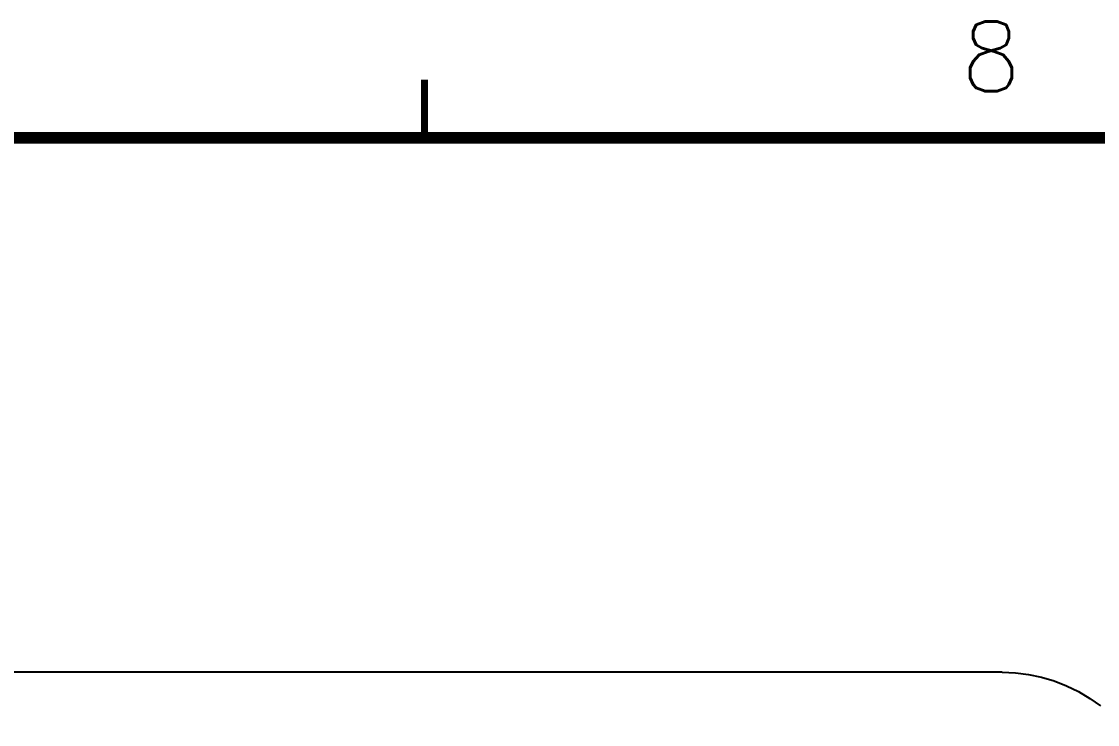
# Model space of a CAD drawing. Extents: x 295 to 953, y 10 to 290.
# Drawn here: x 815.89 to 862.18, y 259.75 to 290 of the extents above; entities that cross this region are included whole.
import ezdxf
from ezdxf.enums import TextEntityAlignment as Align

# ---------------------------------------------------------------- set-up
doc = ezdxf.new("R2010")
doc.units = 0
doc.header["$LTSCALE"] = 5
doc.header["$MEASUREMENT"] = 0
doc.layers.get('0').update_dxf_attribs({"linetype": 'CONTINUOUS', "lineweight": 25})
for name, color, linetype in [('GND', 7, 'CONTINUOUS'), ('문자', 4, 'CONTINUOUS'), ('테두리', 3, 'CONTINUOUS')]:
    doc.layers.add(name, color=color, linetype=linetype)
doc.styles.get("Standard").update_dxf_attribs({"font": 'simplex.shx'})

# ---------------------------------------------------------------- blocks, each defined once
blk = doc.blocks.new('C')
at = {"layer": '테두리'}
for points, const_width in [([(356.25, 287.5), (356.25, 285)], 0.3), ([(15, 285), (15, 15), (405, 15), (405, 285), (15, 285)], 0.5)]:
    blk.add_lwpolyline(points, dxfattribs=dict(at, const_width=const_width))
at = {"layer": '문자'}
blk.add_text('8', height=3, dxfattribs=at).set_placement((380.625, 288.5), align=Align.MIDDLE)

msp = doc.modelspace()

# ---------------------------------------------------------------- linework, layer by layer
at = {"layer": 'GND'}
for p, q in [((858.075, 262), (515.377, 262)), ((858.075, 262), (858.647, 261.976)), ((858.647, 261.976), (859.208, 261.9)), ((859.208, 261.9), (859.769, 261.783)), ((859.769, 261.783), (860.318, 261.626)), ((860.318, 261.626), (860.844, 261.415)), ((860.844, 261.415), (861.358, 261.164)), ((861.358, 261.164), (861.848, 260.872)), ((861.848, 260.872), (862.31, 260.545))]:
    msp.add_line(p, q, dxfattribs=at)

# ---------------------------------------------------------------- block references
msp.add_blockref('C', (476.978, 0))

doc.saveas('drawing.dxf')
